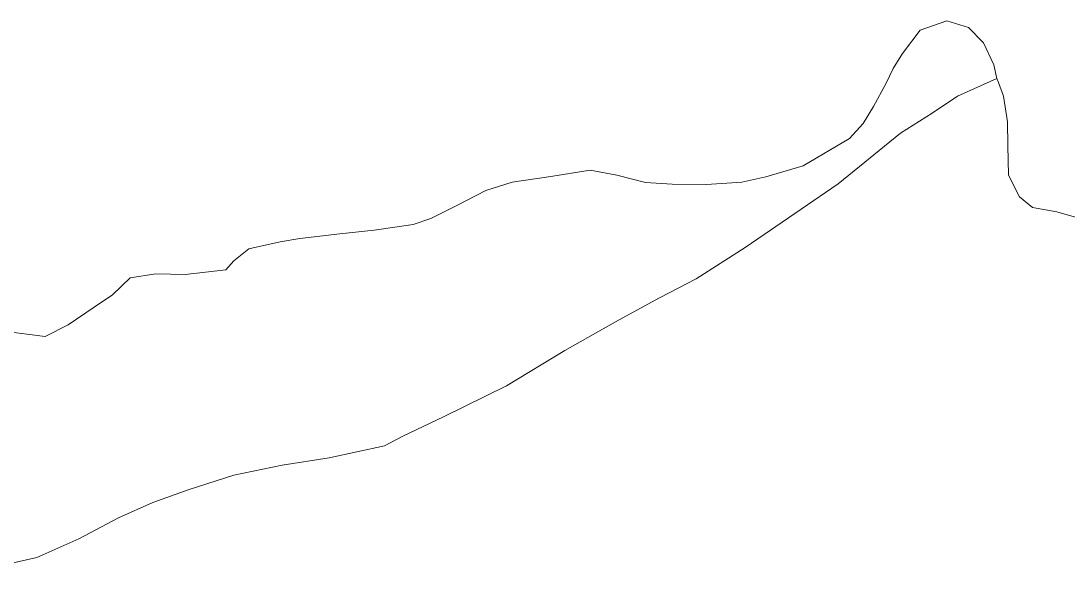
# Model space of a CAD drawing. Header units: millimetres. Extents: x 1956 to 626126, y 2654 to 1331070.
# Drawn here: x 624454 to 625081, y 1329008 to 1329335 of the extents above; entities that cross this region are included whole.
import ezdxf

# ---------------------------------------------------------------- set-up
doc = ezdxf.new("R2010")
doc.units = ezdxf.units.MM

msp = doc.modelspace()

# ---------------------------------------------------------------- linework, layer by layer
at = {"color": 1, "lineweight": 0}
for p, q in [((625008.17, 1329334.96), (624992.21, 1329329.52)), ((625021.16, 1329330.98), (625008.17, 1329334.96)), ((624992.21, 1329329.52), (624981.64, 1329315.47)), ((625030.11, 1329321.88), (625021.16, 1329330.98)), ((625036.3, 1329308.7), (625030.11, 1329321.88)), ((624981.64, 1329315.47), (624976.11, 1329306.54)), ((625038.14, 1329300.58), (625036.3, 1329308.7)), ((624976.11, 1329306.54), (624971.6, 1329297.36)), ((624971.6, 1329297.36), (624964.33, 1329283.84)), ((625014.59, 1329290.01), (625038.14, 1329300.58)), ((625039.17, 1329298.05), (625038.14, 1329300.58)), ((625042.02, 1329289.93), (625039.17, 1329298.05)), ((624999.42, 1329279.74), (625014.59, 1329290.01)), ((625044.42, 1329274.69), (625042.02, 1329289.93)), ((624964.33, 1329283.84), (624958.05, 1329273.63)), ((624980.45, 1329267.92), (624999.42, 1329279.74)), ((624958.05, 1329273.63), (624949.99, 1329264.68)), ((625044.77, 1329260.46), (625044.42, 1329274.69)), ((624949.99, 1329264.68), (624922.16, 1329248.23)), ((624943.07, 1329237.43), (624980.45, 1329267.92)), ((625045.15, 1329242.67), (625044.77, 1329260.46)), ((624794.65, 1329245.63), (624771.05, 1329241.92)), ((624810.68, 1329242.68), (624794.65, 1329245.63)), ((624922.16, 1329248.23), (624899.85, 1329241.73)), ((624747.96, 1329238.46), (624732.25, 1329233.53)), ((624771.05, 1329241.92), (624747.96, 1329238.46)), ((624827.73, 1329238.22), (624810.68, 1329242.68)), ((624885.39, 1329238.59), (624864.32, 1329237.18)), ((624899.85, 1329241.73), (624885.39, 1329238.59)), ((625051.59, 1329229.74), (625045.15, 1329242.67)), ((624732.25, 1329233.53), (624714.78, 1329224.52)), ((624843.74, 1329237.3), (624827.73, 1329238.22)), ((624864.32, 1329237.18), (624843.74, 1329237.3)), ((624921.07, 1329222.29), (624943.07, 1329237.43)), ((625059.51, 1329223.44), (625051.59, 1329229.74)), ((624714.78, 1329224.52), (624699.34, 1329216.8)), ((624887.45, 1329199.45), (624921.07, 1329222.29)), ((625074.01, 1329220.74), (625059.51, 1329223.44)), ((625087.25, 1329217.01), (625074.01, 1329220.74)), ((624699.34, 1329216.8), (624688.7, 1329213.17)), ((624644.79, 1329207.55), (624620.93, 1329204.85)), ((624665.35, 1329209.71), (624644.79, 1329207.55)), ((624688.7, 1329213.17), (624665.35, 1329209.71)), ((624609, 1329202.74), (624590.23, 1329198.55)), ((624620.93, 1329204.85), (624609, 1329202.74)), ((624590.23, 1329198.55), (624581.39, 1329191.38)), ((624858.11, 1329180.71), (624887.45, 1329199.45)), ((624581.39, 1329191.38), (624576.61, 1329186.01)), ((624534.71, 1329183.71), (624519.23, 1329181.32)), ((624552.24, 1329183.31), (624534.71, 1329183.71)), ((624576.61, 1329186.01), (624552.24, 1329183.31)), ((624519.23, 1329181.32), (624508.63, 1329171.08)), ((624836.09, 1329169.38), (624858.11, 1329180.71)), ((624508.63, 1329171.08), (624497.76, 1329163.64)), ((624497.76, 1329163.64), (624482.08, 1329153.12)), ((624811.54, 1329156), (624836.09, 1329169.38)), ((624482.08, 1329153.12), (624468.41, 1329146.16)), ((624779.41, 1329137.75), (624811.54, 1329156)), ((624468.41, 1329146.16), (624443.5, 1329149.31)), ((624744.5, 1329116.68), (624779.41, 1329137.75)), ((624706.78, 1329098.13), (624744.5, 1329116.68)), ((624682.48, 1329086.53), (624706.78, 1329098.13)), ((624671.59, 1329080.87), (624682.48, 1329086.53)), ((624638.37, 1329073.54), (624671.59, 1329080.87)), ((624581.28, 1329063.26), (624610.2, 1329069.29)), ((624610.2, 1329069.29), (624638.37, 1329073.54)), ((624554.67, 1329054.7), (624581.28, 1329063.26)), ((624532.88, 1329046.93), (624554.67, 1329054.7)), ((624512.36, 1329037.65), (624532.88, 1329046.93)), ((624488.57, 1329025.04), (624512.36, 1329037.65)), ((624463.5, 1329013.94), (624488.57, 1329025.04)), ((624435.35, 1329007.66), (624463.5, 1329013.94))]:
    msp.add_line(p, q, dxfattribs=at)

doc.saveas('drawing.dxf')
